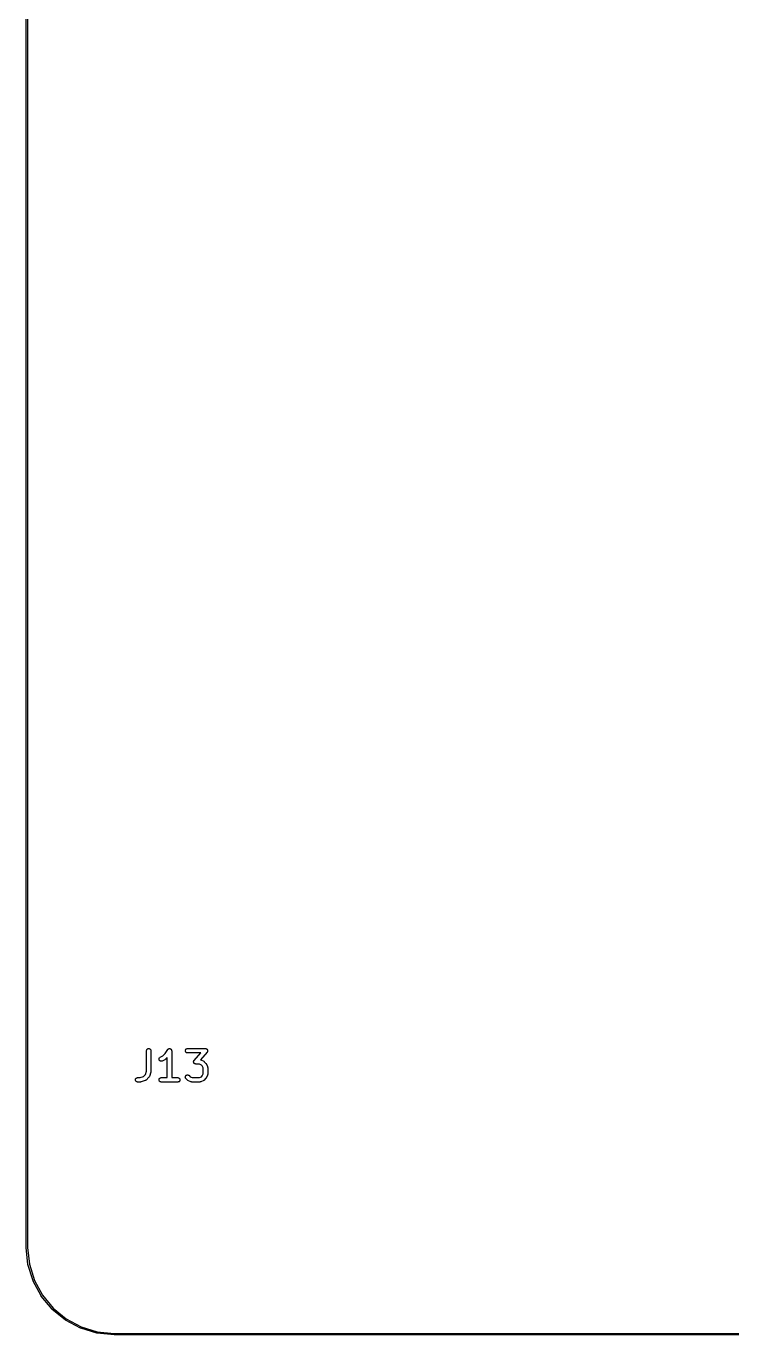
# Model space of a CAD drawing. Extents: x 47 to 252, y -139 to -48.
# Drawn here: x 46.98 to 71.25, y -138.53 to -93.5 of the extents above; entities that cross this region are included whole.
import ezdxf

# ---------------------------------------------------------------- set-up
doc = ezdxf.new("R2010")
doc.units = 0
doc.layers.add('BLACK', color=7, linetype='CONTINUOUS')

msp = doc.modelspace()

# ---------------------------------------------------------------- linework, layer by layer
at = {"layer": 'BLACK', "linetype": 'CONTINUOUS'}
for p, q in [((46.975, -135.501), (46.975, -90.0012)), ((47.025, -90.025), (47.025, -135.5)), ((51.1155, -128.751), (51.1171, -128.737)), ((51.1155, -128.752), (51.1155, -128.751)), ((51.1155, -129.454), (51.1155, -128.752)), ((51.1171, -128.737), (51.1215, -128.723)), ((51.1215, -128.723), (51.1286, -128.71)), ((51.1286, -128.71), (51.138, -128.699)), ((51.138, -128.699), (51.1494, -128.69)), ((51.1494, -128.69), (51.1624, -128.683)), ((51.1624, -128.683), (51.1764, -128.679)), ((51.1764, -128.679), (51.191, -128.677)), ((51.191, -128.677), (51.2056, -128.679)), ((51.2056, -128.679), (51.2195, -128.683)), ((51.2195, -128.683), (51.2324, -128.69)), ((51.2324, -128.69), (51.2437, -128.7)), ((51.2437, -128.7), (51.2529, -128.711)), ((51.2529, -128.711), (51.2598, -128.724)), ((51.2598, -128.724), (51.264, -128.738)), ((51.264, -128.738), (51.2655, -128.752)), ((51.2655, -128.752), (51.2655, -129.467)), ((51.7512, -128.847), (51.8424, -128.711)), ((51.8424, -128.711), (51.8429, -128.71)), ((51.8429, -128.71), (51.8477, -128.704)), ((51.8429, -128.71), (51.8429, -128.71)), ((51.8429, -128.71), (51.8429, -128.71)), ((51.8429, -128.71), (51.8429, -128.71)), ((51.8477, -128.704), (51.8523, -128.699)), ((51.8523, -128.699), (51.8523, -128.699)), ((51.8523, -128.699), (51.8524, -128.699)), ((51.8524, -128.699), (51.8582, -128.694)), ((51.8582, -128.694), (51.8637, -128.69)), ((51.8637, -128.69), (51.8637, -128.69)), ((51.8637, -128.69), (51.8638, -128.69)), ((51.8638, -128.69), (51.8706, -128.686)), ((51.8706, -128.686), (51.8767, -128.683)), ((51.8767, -128.683), (51.8767, -128.683)), ((51.8767, -128.683), (51.8768, -128.683)), ((51.8768, -128.683), (51.884, -128.681)), ((51.884, -128.681), (51.8907, -128.679)), ((51.8907, -128.679), (51.8908, -128.679)), ((51.8908, -128.679), (51.898, -128.678)), ((51.8908, -128.679), (51.8908, -128.679)), ((51.898, -128.678), (51.9053, -128.677)), ((51.9053, -128.677), (51.9054, -128.677)), ((51.9053, -128.677), (51.9053, -128.677)), ((51.9054, -128.677), (51.9129, -128.678)), ((51.9129, -128.678), (51.9198, -128.679)), ((51.9198, -128.679), (51.9199, -128.679)), ((51.9199, -128.679), (51.92, -128.679)), ((51.92, -128.679), (51.9273, -128.681)), ((51.9273, -128.681), (51.9338, -128.683)), ((51.9338, -128.683), (51.9339, -128.683)), ((51.9339, -128.683), (51.9339, -128.683)), ((51.9339, -128.683), (51.9405, -128.687)), ((51.9405, -128.687), (51.9467, -128.69)), ((51.9467, -128.69), (51.9467, -128.69)), ((51.9467, -128.69), (51.9468, -128.69)), ((51.9468, -128.69), (51.9524, -128.695)), ((51.9524, -128.695), (51.958, -128.7)), ((51.958, -128.7), (51.958, -128.7)), ((51.958, -128.7), (51.9581, -128.7)), ((51.9581, -128.7), (51.9629, -128.706)), ((51.9629, -128.706), (51.9672, -128.711)), ((51.9672, -128.711), (51.9673, -128.711)), ((51.9673, -128.711), (51.9673, -128.711)), ((51.9673, -128.711), (51.971, -128.718)), ((51.971, -128.718), (51.9741, -128.724)), ((51.9741, -128.724), (51.9741, -128.724)), ((51.9741, -128.724), (51.9741, -128.724)), ((51.9741, -128.724), (51.9763, -128.731)), ((51.9763, -128.731), (51.9783, -128.738)), ((51.9783, -128.738), (51.9783, -128.738)), ((51.9783, -128.738), (51.9784, -128.738)), ((51.9784, -128.738), (51.9791, -128.745)), ((51.9791, -128.745), (51.9798, -128.752)), ((51.9798, -128.752), (51.9798, -129.677)), ((52.4488, -128.752), (52.4503, -128.737)), ((52.4501, -128.766), (52.4488, -128.752)), ((52.4543, -128.78), (52.4501, -128.766)), ((52.4503, -128.737), (52.4547, -128.723)), ((52.4547, -128.723), (52.4616, -128.71)), ((52.4616, -128.71), (52.471, -128.699)), ((52.471, -128.699), (52.4823, -128.69)), ((52.4823, -128.69), (52.4952, -128.683)), ((52.4952, -128.683), (52.5092, -128.679)), ((52.5092, -128.679), (52.5238, -128.677)), ((52.5238, -128.677), (53.1429, -128.677)), ((53.1429, -128.677), (53.1439, -128.677)), ((53.1439, -128.677), (53.1486, -128.678)), ((53.1486, -128.678), (53.1533, -128.678)), ((53.1533, -128.678), (53.1558, -128.679)), ((53.1558, -128.679), (53.1584, -128.679)), ((53.1584, -128.679), (53.1629, -128.68)), ((53.1629, -128.68), (53.1675, -128.682)), ((53.1675, -128.682), (53.1699, -128.683)), ((53.1699, -128.683), (53.1724, -128.683)), ((53.1724, -128.683), (53.1765, -128.686)), ((53.1765, -128.686), (53.1808, -128.688)), ((53.1808, -128.688), (53.1829, -128.689)), ((53.1829, -128.689), (53.1852, -128.69)), ((53.1852, -128.69), (53.1888, -128.694)), ((53.1888, -128.694), (53.1926, -128.696)), ((53.1926, -128.696), (53.1944, -128.698)), ((53.1944, -128.698), (53.1964, -128.7)), ((53.1964, -128.7), (53.1994, -128.704)), ((53.1994, -128.704), (53.2026, -128.707)), ((53.2026, -128.707), (53.204, -128.709)), ((53.204, -128.709), (53.2056, -128.711)), ((53.2056, -128.711), (53.2078, -128.715)), ((53.2078, -128.715), (53.2103, -128.719)), ((53.2103, -128.719), (53.2112, -128.722)), ((53.2112, -128.722), (53.2124, -128.724)), ((53.2124, -128.724), (53.2137, -128.729)), ((53.2137, -128.729), (53.2154, -128.733)), ((53.2163, -128.767), (53.2149, -128.772)), ((53.2154, -128.733), (53.2158, -128.736)), ((53.2158, -128.736), (53.2165, -128.738)), ((53.2166, -128.765), (53.2163, -128.767)), ((53.2165, -128.738), (53.217, -128.743)), ((53.2172, -128.762), (53.2166, -128.765)), ((53.217, -128.743), (53.2177, -128.748)), ((53.2174, -128.758), (53.2172, -128.762)), ((53.2179, -128.753), (53.2174, -128.758)), ((53.2177, -128.748), (53.2176, -128.75)), ((53.2176, -128.75), (53.2179, -128.753)), ((51.5442, -129.043), (51.5447, -129.028)), ((51.5466, -129.057), (51.5442, -129.043)), ((51.5447, -129.028), (51.548, -129.014)), ((51.5517, -129.071), (51.5466, -129.057)), ((51.548, -129.014), (51.554, -129.001)), ((51.5594, -129.084), (51.5517, -129.071)), ((51.554, -129.001), (51.5625, -128.989)), ((51.5694, -129.094), (51.5594, -129.084)), ((51.5625, -128.989), (51.5731, -128.979)), ((51.5813, -129.103), (51.5694, -129.094)), ((51.5731, -128.979), (51.5855, -128.971)), ((51.5946, -129.109), (51.5813, -129.103)), ((51.5855, -128.971), (51.6699, -128.929)), ((51.6088, -129.112), (51.5946, -129.109)), ((51.6234, -129.113), (51.6088, -129.112)), ((51.6379, -129.111), (51.6234, -129.113)), ((51.6516, -129.106), (51.6379, -129.111)), ((51.6526, -129.105), (51.6516, -129.106)), ((51.7478, -129.058), (51.6526, -129.105)), ((51.6699, -128.929), (51.7512, -128.847)), ((51.7514, -129.055), (51.7478, -129.058)), ((51.7551, -129.053), (51.7514, -129.055)), ((51.7576, -129.051), (51.7551, -129.053)), ((51.7602, -129.05), (51.7576, -129.051)), ((51.7633, -129.047), (51.7602, -129.05)), ((51.7666, -129.044), (51.7633, -129.047)), ((51.7673, -129.044), (51.7666, -129.044)), ((51.8298, -128.981), (51.7673, -129.044)), ((51.8298, -129.677), (51.8298, -128.981)), ((52.4611, -128.793), (52.4543, -128.78)), ((52.4702, -128.805), (52.4611, -128.793)), ((52.4814, -128.814), (52.4702, -128.805)), ((52.4943, -128.821), (52.4814, -128.814)), ((52.5082, -128.826), (52.4943, -128.821)), ((52.5228, -128.827), (52.5082, -128.826)), ((52.5238, -128.827), (52.5228, -128.827)), ((52.9776, -128.827), (52.5238, -128.827)), ((52.7345, -129.133), (52.735, -129.128)), ((52.7348, -129.135), (52.7345, -129.133)), ((52.7347, -129.138), (52.7348, -129.135)), ((52.7354, -129.143), (52.7347, -129.138)), ((52.735, -129.128), (52.7352, -129.123)), ((52.7352, -129.123), (52.7358, -129.121)), ((52.7359, -129.147), (52.7354, -129.143)), ((52.7358, -129.121), (52.7361, -129.118)), ((52.7366, -129.15), (52.7359, -129.147)), ((52.7361, -129.118), (52.7374, -129.114)), ((52.737, -129.153), (52.7366, -129.15)), ((52.7387, -129.157), (52.737, -129.153)), ((52.7374, -129.114), (52.7385, -129.109)), ((52.7385, -129.109), (52.7396, -129.107)), ((52.74, -129.161), (52.7387, -129.157)), ((52.7396, -129.107), (52.7404, -129.104)), ((52.7412, -129.164), (52.74, -129.161)), ((52.7404, -129.104), (52.7426, -129.1)), ((52.7421, -129.166), (52.7412, -129.164)), ((52.7446, -129.17), (52.7421, -129.166)), ((52.7426, -129.1), (52.7446, -129.096)), ((52.7446, -129.096), (52.7461, -129.094)), ((52.7468, -129.174), (52.7446, -129.17)), ((52.7461, -129.094), (52.7473, -129.091)), ((52.7484, -129.176), (52.7468, -129.174)), ((52.7473, -129.091), (52.7503, -129.088)), ((52.7498, -129.179), (52.7484, -129.176)), ((52.753, -129.182), (52.7498, -129.179)), ((52.7503, -129.088), (52.7531, -129.084)), ((52.7559, -129.186), (52.753, -129.182)), ((52.7531, -129.084), (52.9776, -128.827)), ((52.758, -129.187), (52.7559, -129.186)), ((52.7597, -129.189), (52.758, -129.187)), ((52.7635, -129.192), (52.7597, -129.189)), ((52.7672, -129.195), (52.7635, -129.192)), ((52.7695, -129.196), (52.7672, -129.195)), ((52.7716, -129.198), (52.7695, -129.196)), ((52.7759, -129.2), (52.7716, -129.198)), ((52.78, -129.202), (52.7759, -129.2)), ((52.7825, -129.203), (52.78, -129.202)), ((52.7849, -129.204), (52.7825, -129.203)), ((52.7894, -129.205), (52.7849, -129.204)), ((52.7939, -129.207), (52.7894, -129.205)), ((52.7965, -129.207), (52.7939, -129.207)), ((52.7991, -129.208), (52.7965, -129.207)), ((52.8038, -129.208), (52.7991, -129.208)), ((52.8085, -129.208), (52.8038, -129.208)), ((52.8095, -129.208), (52.8085, -129.208)), ((52.9347, -129.208), (52.8095, -129.208)), ((53.0032, -129.243), (52.9347, -129.208)), ((53.1993, -128.802), (52.9724, -129.061)), ((52.9724, -129.061), (52.977, -129.063)), ((52.977, -129.063), (52.9819, -129.064)), ((52.9819, -129.064), (52.9839, -129.065)), ((52.9839, -129.065), (52.9859, -129.066)), ((52.9859, -129.066), (53.0812, -129.114)), ((53.0812, -129.114), (53.0821, -129.114)), ((53.0821, -129.114), (53.0856, -129.117)), ((53.0856, -129.117), (53.0893, -129.119)), ((53.0893, -129.119), (53.0918, -129.121)), ((53.0918, -129.121), (53.0944, -129.122)), ((53.0944, -129.122), (53.0974, -129.125)), ((53.0974, -129.125), (53.1007, -129.128)), ((53.1007, -129.128), (53.1483, -129.176)), ((53.1483, -129.176), (53.149, -129.176)), ((53.149, -129.176), (53.1516, -129.18)), ((53.1516, -129.18), (53.1545, -129.183)), ((53.1545, -129.183), (53.1562, -129.185)), ((53.1562, -129.185), (53.1581, -129.188)), ((53.1581, -129.188), (53.1601, -129.191)), ((53.1601, -129.191), (53.1623, -129.195)), ((53.1623, -129.195), (53.2099, -129.29)), ((53.202, -128.798), (53.1993, -128.802)), ((53.205, -128.794), (53.202, -128.798)), ((53.2063, -128.792), (53.205, -128.794)), ((53.2078, -128.79), (53.2063, -128.792)), ((53.2098, -128.786), (53.2078, -128.79)), ((53.212, -128.781), (53.2098, -128.786)), ((53.2128, -128.779), (53.212, -128.781)), ((53.2139, -128.777), (53.2128, -128.779)), ((53.2149, -128.772), (53.2139, -128.777)), ((50.8926, -129.677), (51.0071, -129.639)), ((51.0071, -129.639), (51.0773, -129.569)), ((51.0773, -129.569), (51.1155, -129.454)), ((51.1959, -129.663), (51.1007, -129.758)), ((51.1973, -129.661), (51.1959, -129.663)), ((51.1989, -129.659), (51.1973, -129.661)), ((51.2019, -129.655), (51.1989, -129.659)), ((51.2052, -129.651), (51.2019, -129.655)), ((51.2062, -129.649), (51.2052, -129.651)), ((51.2075, -129.648), (51.2062, -129.649)), ((51.2097, -129.643), (51.2075, -129.648)), ((51.2121, -129.638), (51.2097, -129.643)), ((51.2127, -129.636), (51.2121, -129.638)), ((51.2137, -129.634), (51.2127, -129.636)), ((51.214, -129.633), (51.2137, -129.634)), ((51.2616, -129.49), (51.214, -129.633)), ((51.2626, -129.486), (51.2616, -129.49)), ((51.2638, -129.482), (51.2626, -129.486)), ((51.2642, -129.479), (51.2638, -129.482)), ((51.2649, -129.476), (51.2642, -129.479)), ((51.265, -129.472), (51.2649, -129.476)), ((51.2655, -129.468), (51.265, -129.472)), ((51.2655, -129.467), (51.2655, -129.468)), ((52.4488, -129.656), (52.4504, -129.642)), ((52.4501, -129.671), (52.4488, -129.656)), ((52.4542, -129.685), (52.4501, -129.671)), ((52.4504, -129.642), (52.4548, -129.628)), ((52.4548, -129.628), (52.4618, -129.615)), ((52.4618, -129.615), (52.4711, -129.604)), ((52.4711, -129.604), (52.4825, -129.595)), ((52.4825, -129.595), (52.4955, -129.588)), ((52.4955, -129.588), (52.5095, -129.584)), ((52.5095, -129.584), (52.5241, -129.582)), ((52.5241, -129.582), (52.5386, -129.584)), ((52.5386, -129.584), (52.5526, -129.588)), ((52.5526, -129.588), (52.5655, -129.595)), ((52.5655, -129.595), (52.5768, -129.604)), ((52.5768, -129.604), (52.6159, -129.643)), ((52.6159, -129.643), (52.6844, -129.677)), ((52.9347, -129.677), (53.0032, -129.643)), ((53.0336, -129.273), (53.0032, -129.243)), ((53.0032, -129.643), (53.0336, -129.613)), ((53.0679, -129.342), (53.0336, -129.273)), ((53.0336, -129.613), (53.0679, -129.544)), ((53.0679, -129.544), (53.0679, -129.342)), ((53.2099, -129.595), (53.1623, -129.691)), ((53.2099, -129.29), (53.2104, -129.291)), ((53.2107, -129.593), (53.2099, -129.595)), ((53.2104, -129.291), (53.2112, -129.293)), ((53.2118, -129.591), (53.2107, -129.593)), ((53.2112, -129.293), (53.2122, -129.295)), ((53.2133, -129.587), (53.2118, -129.591)), ((53.2122, -129.295), (53.2137, -129.3)), ((53.2152, -129.582), (53.2133, -129.587)), ((53.2137, -129.3), (53.2154, -129.305)), ((53.2156, -129.58), (53.2152, -129.582)), ((53.2154, -129.305), (53.2158, -129.307)), ((53.2162, -129.577), (53.2156, -129.58)), ((53.2158, -129.307), (53.2164, -129.309)), ((53.2168, -129.572), (53.2162, -129.577)), ((53.2164, -129.309), (53.2169, -129.314)), ((53.2177, -129.567), (53.2168, -129.572)), ((53.2169, -129.314), (53.2177, -129.319)), ((53.2177, -129.319), (53.2176, -129.322)), ((53.2176, -129.322), (53.2179, -129.324)), ((53.2178, -129.563), (53.2176, -129.565)), ((53.2176, -129.565), (53.2177, -129.567)), ((53.2179, -129.562), (53.2178, -129.563)), ((53.2179, -129.324), (53.2179, -129.562)), ((50.7345, -129.752), (50.7361, -129.737)), ((50.7359, -129.766), (50.7345, -129.752)), ((50.74, -129.78), (50.7359, -129.766)), ((50.7361, -129.737), (50.7404, -129.723)), ((50.7468, -129.793), (50.74, -129.78)), ((50.7404, -129.723), (50.7473, -129.71)), ((50.7559, -129.805), (50.7468, -129.793)), ((50.7473, -129.71), (50.7567, -129.699)), ((50.7672, -129.814), (50.7559, -129.805)), ((50.7567, -129.699), (50.768, -129.69)), ((50.78, -129.821), (50.7672, -129.814)), ((50.768, -129.69), (50.7809, -129.683)), ((50.7939, -129.826), (50.78, -129.821)), ((50.7809, -129.683), (50.795, -129.679)), ((50.8085, -129.827), (50.7939, -129.826)), ((50.795, -129.679), (50.8095, -129.677)), ((50.8095, -129.827), (50.8085, -129.827)), ((50.8095, -129.677), (50.8926, -129.677)), ((50.9048, -129.827), (50.8095, -129.827)), ((50.909, -129.827), (50.9048, -129.827)), ((50.9132, -129.827), (50.909, -129.827)), ((50.9162, -129.826), (50.9132, -129.827)), ((50.9193, -129.826), (50.9162, -129.826)), ((50.9234, -129.825), (50.9193, -129.826)), ((50.9275, -129.824), (50.9234, -129.825)), ((50.9285, -129.824), (50.9275, -129.824)), ((51.0713, -129.776), (50.9285, -129.824)), ((51.0733, -129.775), (51.0713, -129.776)), ((51.0755, -129.774), (51.0733, -129.775)), ((51.08, -129.772), (51.0755, -129.774)), ((51.0847, -129.77), (51.08, -129.772)), ((51.0865, -129.769), (51.0847, -129.77)), ((51.0885, -129.768), (51.0865, -129.769)), ((51.0925, -129.764), (51.0885, -129.768)), ((51.0967, -129.762), (51.0925, -129.764)), ((51.0982, -129.76), (51.0967, -129.762)), ((51.0999, -129.759), (51.0982, -129.76)), ((51.1007, -129.758), (51.0999, -129.759)), ((51.544, -129.752), (51.5456, -129.737)), ((51.5454, -129.766), (51.544, -129.752)), ((51.5495, -129.78), (51.5454, -129.766)), ((51.5456, -129.737), (51.5499, -129.723)), ((51.5563, -129.793), (51.5495, -129.78)), ((51.5499, -129.723), (51.5569, -129.71)), ((51.5655, -129.805), (51.5563, -129.793)), ((51.5569, -129.71), (51.5662, -129.699)), ((51.5767, -129.814), (51.5655, -129.805)), ((51.5662, -129.699), (51.5775, -129.69)), ((51.5895, -129.821), (51.5767, -129.814)), ((51.5775, -129.69), (51.5905, -129.683)), ((51.6035, -129.826), (51.5895, -129.821)), ((51.5905, -129.683), (51.6045, -129.679)), ((51.618, -129.827), (51.6035, -129.826)), ((51.6045, -129.679), (51.619, -129.677)), ((51.619, -129.827), (51.618, -129.827)), ((51.619, -129.677), (51.8298, -129.677)), ((52.1905, -129.827), (51.619, -129.827)), ((51.9798, -129.677), (52.1905, -129.677)), ((52.1905, -129.677), (52.1915, -129.677)), ((52.205, -129.826), (52.1905, -129.827)), ((52.1915, -129.677), (52.2061, -129.679)), ((52.2191, -129.822), (52.205, -129.826)), ((52.2061, -129.679), (52.22, -129.683)), ((52.232, -129.815), (52.2191, -129.822)), ((52.22, -129.683), (52.2328, -129.69)), ((52.2433, -129.806), (52.232, -129.815)), ((52.2328, -129.69), (52.2441, -129.7)), ((52.2527, -129.794), (52.2433, -129.806)), ((52.2441, -129.7), (52.2532, -129.711)), ((52.2596, -129.781), (52.2527, -129.794)), ((52.2532, -129.711), (52.26, -129.724)), ((52.2639, -129.767), (52.2596, -129.781)), ((52.26, -129.724), (52.2641, -129.738)), ((52.2655, -129.753), (52.2639, -129.767)), ((52.2641, -129.738), (52.2655, -129.753)), ((52.4609, -129.698), (52.4542, -129.685)), ((52.47, -129.709), (52.4609, -129.698)), ((52.4708, -129.71), (52.47, -129.709)), ((52.5184, -129.758), (52.4708, -129.71)), ((52.5217, -129.76), (52.5184, -129.758)), ((52.5247, -129.763), (52.5217, -129.76)), ((52.5273, -129.765), (52.5247, -129.763)), ((52.5297, -129.767), (52.5273, -129.765)), ((52.5334, -129.769), (52.5297, -129.767)), ((52.537, -129.771), (52.5334, -129.769)), ((52.5379, -129.772), (52.537, -129.771)), ((52.6331, -129.819), (52.5379, -129.772)), ((52.6352, -129.82), (52.6331, -129.819)), ((52.6371, -129.821), (52.6352, -129.82)), ((52.642, -129.823), (52.6371, -129.821)), ((52.6468, -129.825), (52.642, -129.823)), ((52.649, -129.825), (52.6468, -129.825)), ((52.6511, -129.826), (52.649, -129.825)), ((52.6562, -129.826), (52.6511, -129.826)), ((52.6612, -129.827), (52.6562, -129.826)), ((52.6634, -129.827), (52.6612, -129.827)), ((52.6656, -129.827), (52.6634, -129.827)), ((52.6667, -129.827), (52.6656, -129.827)), ((52.9524, -129.827), (52.6667, -129.827)), ((52.6844, -129.677), (52.9347, -129.677)), ((52.9546, -129.827), (52.9524, -129.827)), ((52.9568, -129.827), (52.9546, -129.827)), ((52.9618, -129.826), (52.9568, -129.827)), ((52.9669, -129.826), (52.9618, -129.826)), ((52.9691, -129.825), (52.9669, -129.826)), ((52.9712, -129.825), (52.9691, -129.825)), ((52.9761, -129.823), (52.9712, -129.825)), ((52.981, -129.822), (52.9761, -129.823)), ((52.9829, -129.821), (52.981, -129.822)), ((52.985, -129.82), (52.9829, -129.821)), ((52.9859, -129.819), (52.985, -129.82)), ((53.0812, -129.772), (52.9859, -129.819)), ((53.0847, -129.77), (53.0812, -129.772)), ((53.0885, -129.768), (53.0847, -129.77)), ((53.0909, -129.766), (53.0885, -129.768)), ((53.0936, -129.764), (53.0909, -129.766)), ((53.0966, -129.761), (53.0936, -129.764)), ((53.0999, -129.759), (53.0966, -129.761)), ((53.1007, -129.758), (53.0999, -129.759)), ((53.1483, -129.71), (53.1007, -129.758)), ((53.1509, -129.707), (53.1483, -129.71)), ((53.1539, -129.704), (53.1509, -129.707)), ((53.1556, -129.701), (53.1539, -129.704)), ((53.1576, -129.699), (53.1556, -129.701)), ((53.1595, -129.695), (53.1576, -129.699)), ((53.1618, -129.692), (53.1595, -129.695)), ((53.1623, -129.691), (53.1618, -129.692)), ((46.9751, -135.521), (46.975, -135.501)), ((46.975, -135.501), (46.975, -135.501)), ((46.9752, -135.522), (46.9751, -135.521)), ((46.9752, -135.523), (46.9752, -135.522)), ((46.9752, -135.524), (46.9752, -135.523)), ((47.0364, -136.106), (46.9752, -135.524)), ((47.025, -135.5), (47.0251, -135.52)), ((47.0251, -135.52), (47.0859, -136.098)), ((47.0369, -136.108), (47.0364, -136.106)), ((47.0373, -136.11), (47.0369, -136.108)), ((47.0374, -136.111), (47.0373, -136.11)), ((47.2105, -136.67), (47.0374, -136.111)), ((47.0859, -136.098), (47.2576, -136.653)), ((47.2114, -136.672), (47.2105, -136.67)), ((47.2123, -136.674), (47.2114, -136.672)), ((47.2124, -136.674), (47.2123, -136.674)), ((47.4909, -137.189), (47.2124, -136.674)), ((47.2576, -136.653), (47.5337, -137.164)), ((47.4922, -137.191), (47.4909, -137.189)), ((47.4934, -137.193), (47.4922, -137.191)), ((47.4936, -137.194), (47.4934, -137.193)), ((47.8668, -137.645), (47.4936, -137.194)), ((47.5337, -137.164), (47.9038, -137.611)), ((47.8685, -137.646), (47.8668, -137.645)), ((47.87, -137.648), (47.8685, -137.646)), ((47.8703, -137.648), (47.87, -137.648)), ((48.324, -138.018), (47.8703, -137.648)), ((47.9038, -137.611), (48.3537, -137.978)), ((48.3259, -138.019), (48.324, -138.018)), ((48.3278, -138.021), (48.3259, -138.019)), ((48.3281, -138.021), (48.3278, -138.021)), ((48.8451, -138.296), (48.3281, -138.021)), ((48.3537, -137.978), (48.8664, -138.25)), ((48.8471, -138.297), (48.8451, -138.296)), ((48.8492, -138.297), (48.8471, -138.297)), ((48.8496, -138.298), (48.8492, -138.297)), ((49.4101, -138.467), (48.8496, -138.298)), ((48.8664, -138.25), (49.4222, -138.418)), ((49.4123, -138.467), (49.4101, -138.467)), ((49.4145, -138.468), (49.4123, -138.467)), ((49.4149, -138.468), (49.4145, -138.468)), ((49.9976, -138.525), (49.4149, -138.468)), ((49.4222, -138.418), (50.0012, -138.475)), ((49.9976, -138.525), (49.9976, -138.525)), ((49.9988, -138.525), (49.9976, -138.525)), ((241.001, -138.525), (49.9988, -138.525)), ((50.0012, -138.475), (241, -138.475))]:
    msp.add_line(p, q, dxfattribs=at)

doc.saveas('drawing.dxf')
